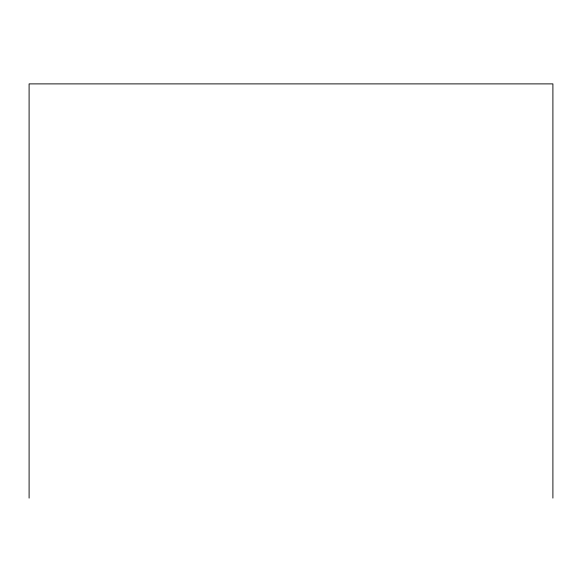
<?xml version="1.0" encoding="UTF-8"?>
<svg xmlns="http://www.w3.org/2000/svg" width="582" height="582" viewBox="0 0 582 582"><rect width="100%" height="100%" fill="white"/><g stroke="black" fill="none" stroke-linecap="round" stroke-linejoin="round"><path stroke-width="0.87" d="M552.9 498.112L552.9 83.888L29.1 83.888L29.1 498.112"/></g></svg>
